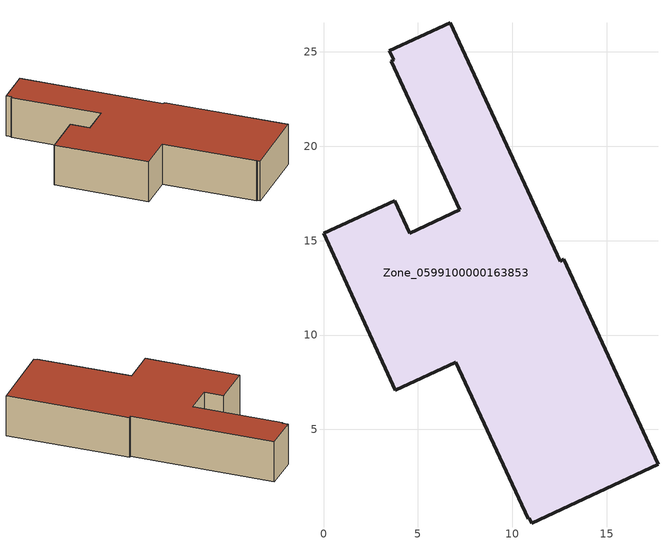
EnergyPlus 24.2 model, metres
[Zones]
Zone_0599100000163853
 floor ground (C_G): 7.23,16.63 3.6,24.5 3.71,24.57 3.48,25.06 6.72,26.55 12.54,13.91 12.73,14.01 17.72,3.15 11.02,0.03 10.9,0.3 10.83,0.27 7.02,8.55 3.8,7.07 0,15.39 3.78,17.12 4.58,15.4 z0
 wall outside (C_F): 7.23,16.63 4.58,15.4 3.78,17.12 0,15.39 3.8,7.07 7.02,8.55 10.83,0.27 10.9,0.3 11.02,0.03 17.72,3.15 12.73,14.01 12.54,13.91 6.72,26.55 3.48,25.06 3.71,24.57 3.6,24.5 7.23,16.63 z0:4.11
 roof outside (C_R): 3.6,24.5 7.23,16.63 4.58,15.4 3.78,17.12 0,15.39 3.8,7.07 7.02,8.55 10.83,0.27 10.9,0.3 11.02,0.03 17.72,3.15 12.73,14.01 12.54,13.91 6.72,26.55 3.48,25.06 3.71,24.57 z4.11
[BUILDING]
Pand.0599100000163853: North Axis=0; Terrain=City; Loads Convergence Tolerance Value=0.04; Temperature Convergence Tolerance Value=0.4; Solar Distribution=FullExterior; Maximum Number of Warmup Days=25; Minimum Number of Warmup Days=1
[Site:Location]
Rotterdam.The.Hague.AP_ZH_NLD Design_Conditions: Latitude=51.96; Longitude=4.45; Time Zone=1; Elevation=-4.5
[SITE:GROUNDTEMPERATURE:BUILDINGSURFACE]
18, 18, 18, 18, 18, 18, 18, 18, 18, 18, 18, 18
[MATERIAL] Thermal Absorptance=0.9; Solar Absorptance=0.7; Visible Absorptance=0.7
Name | Roughness | Thickness | Conductivity | Density | Specific Heat
G.D.1965 | MediumSmooth | 0.15 | 1 | 540 | 1210
F.D.1965 | Rough | 0.3 | 0.857143 | 1920 | 840
R.D.1965 | MediumRough | 0.2 | 0.08 | 1500 | 1000
[CONSTRUCTION]
C_G: G.D.1965
C_F: F.D.1965
C_R: R.D.1965
[ZONE]
Zone_0599100000163853: Type=1; Multiplier=1; Ceiling Height=Autocalculate; Volume=Autocalculate; Floor Area=autocalculate; Part of Total Floor Area=Yes
[ZONEINFILTRATION:DESIGNFLOWRATE]
Infil_Zone_0599100000163853: Zone or ZoneList or Space or SpaceList=Zone_0599100000163853; Schedule=AlwaysOn; Design Flow Rate Calculation Method=Flow/Area; Flow Rate per Floor Area=0.0042; Constant Term Coefficient=1; Temperature Term Coefficient=0; Velocity Term Coefficient=0; Velocity Squared Term Coefficient=0
[HVACTEMPLATE:ZONE:IDEALLOADSAIRSYSTEM]
Zone_0599100000163853: Maximum Heating Supply Air Temperature=50; Minimum Cooling Supply Air Temperature=13; Maximum Heating Supply Air Humidity Ratio=0.0156; Minimum Cooling Supply Air Humidity Ratio=0.0077; Heating Limit=NoLimit; Cooling Limit=NoLimit; Dehumidification Control Type=ConstantSensibleHeatRatio; Cooling Sensible Heat Ratio=0.7; Dehumidification Setpoint=60; Humidification Control Type=None; Humidification Setpoint=30; Outdoor Air Method=None; Outdoor Air Flow Rate per Person=0.00944; Outdoor Air Flow Rate per Zone Floor Area=0; Outdoor Air Flow Rate per Zone=0; Demand Controlled Ventilation Type=None; Outdoor Air Economizer Type=NoEconomizer; Heat Recovery Type=None; Sensible Heat Recovery Effectiveness=0.7; Latent Heat Recovery Effectiveness=0.65
[ZONECONTROL:THERMOSTAT]
ThermostatControl_Zone_0599100000163853: Zone or ZoneList=Zone_0599100000163853; Control Type Schedule=DualSetpointControlType; Control 1=Thermostat_Zone_0599100000163853; Temperature Difference Between Cutout And Setpoint=0
[THERMOSTATSETPOINT:DUALSETPOINT]
Thermostat_Zone_0599100000163853: Heating Setpoint Temperature Schedule=HeatingSetpoint_Zone_0599100000163853; Cooling Setpoint Temperature Schedule=CoolingSetpoint_Zone_0599100000163853
[SCHEDULE:COMPACT]
HeatingSetpoint_Zone_0599100000163853: Through: 12/31, For: AllDays, Until: 24:00, 21
CoolingSetpoint_Zone_0599100000163853: Through: 12/31, For: AllDays, Until: 24:00, 24
DualSetpointControlType: Through: 12/31, For: AllDays, Until: 24:00, 4
AlwaysOn: Through: 12/31, For: AllDays, Until: 24:00, 1
